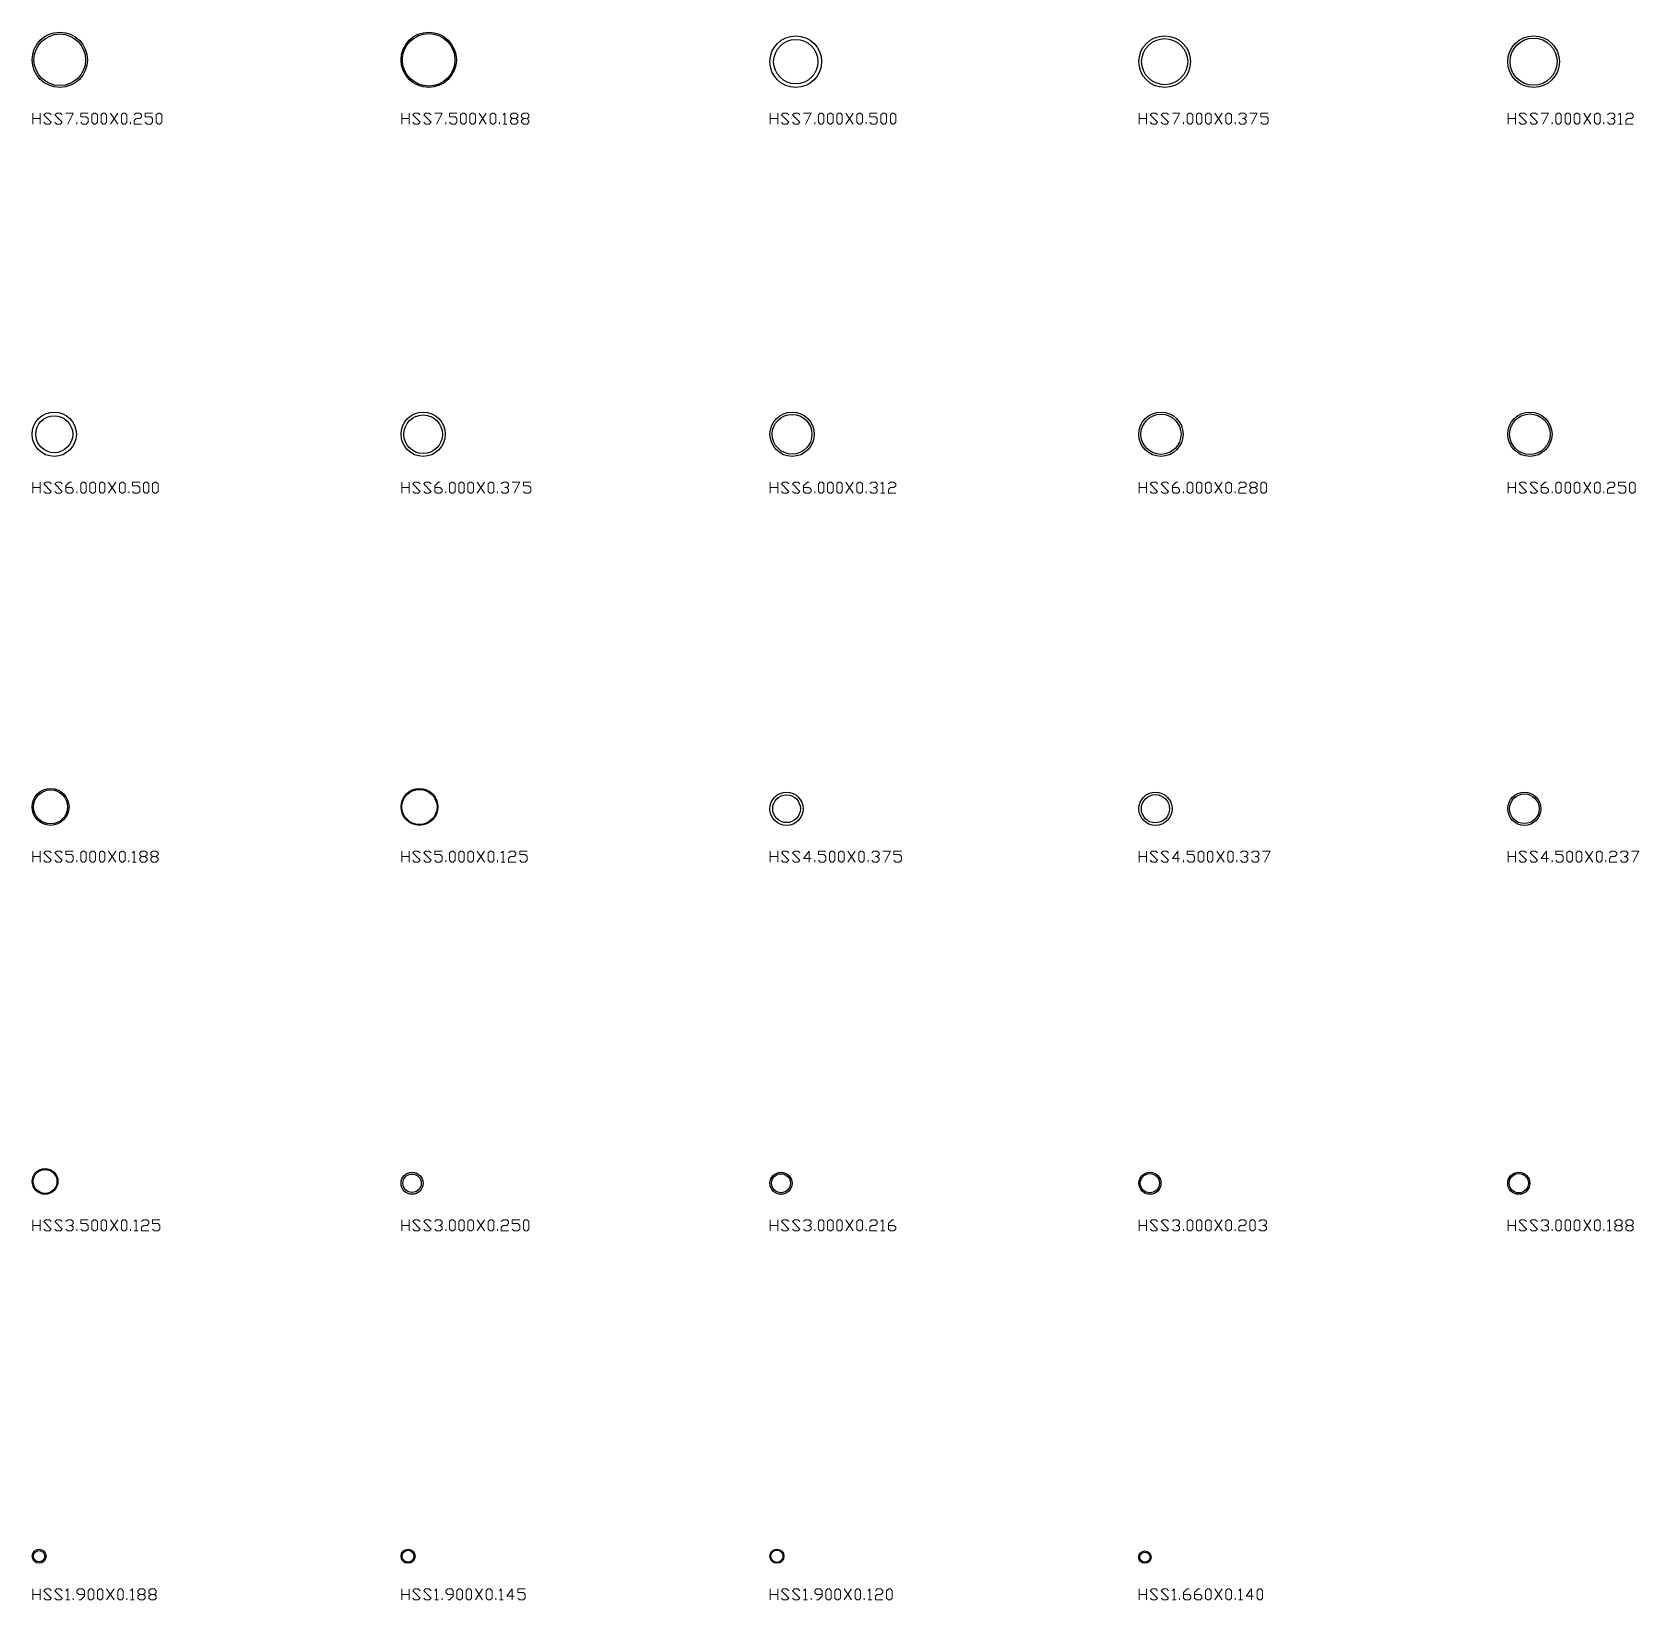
# Model space of a CAD drawing. Header units: inches. Extents: x 0 to 972, y -455 to 28.
# Drawn here: x 250 to 467.8, y -455 to -242.5 of the extents above; entities that cross this region are included whole.
import ezdxf

# ---------------------------------------------------------------- set-up
doc = ezdxf.new("R2010")
doc.units = ezdxf.units.IN
doc.header["$MEASUREMENT"] = 0
doc.layers.add('AISC_STEEL', color=7, linetype='Continuous')

msp = doc.modelspace()

# ---------------------------------------------------------------- linework, layer by layer
at = {"color": 3, "lineweight": 0}
for p, q in [((250.09, -254.98), (250.09, -253.48)), ((250.09, -254.22), (251.09, -254.22)), ((251.09, -253.48), (251.09, -254.98)), ((256.08, -254.98), (256.08, -254.71)), ((260.6, -254.98), (261.6, -253.48)), ((260.6, -253.48), (261.6, -254.98)), ((263.33, -254.98), (263.33, -254.71)), ((300.09, -254.98), (300.09, -253.48)), ((300.09, -254.22), (301.08, -254.22)), ((301.08, -253.48), (301.08, -254.98)), ((306.07, -254.98), (306.07, -254.71)), ((310.57, -254.98), (311.56, -253.48)), ((310.57, -253.48), (311.56, -254.98)), ((313.33, -254.98), (313.33, -254.71)), ((315.06, -254.22), (315.55, -254.22)), ((316.59, -254.22), (317.08, -254.22)), ((350.05, -254.98), (350.05, -253.48)), ((350.05, -254.22), (351.05, -254.22)), ((351.05, -253.48), (351.05, -254.98)), ((356.07, -254.98), (356.07, -254.71)), ((360.29, -254.98), (361.29, -253.48)), ((360.29, -253.48), (361.29, -254.98)), ((363.06, -254.98), (363.06, -254.71)), ((400.05, -254.98), (400.05, -253.48)), ((400.05, -254.22), (401.04, -254.22)), ((401.04, -253.48), (401.04, -254.98)), ((406.03, -254.98), (406.03, -254.71)), ((410.29, -254.98), (411.29, -253.48)), ((410.29, -253.48), (411.29, -254.98)), ((413.05, -254.98), (413.05, -254.71)), ((450.04, -254.98), (450.04, -253.48)), ((450.04, -254.22), (451.04, -254.22)), ((451.04, -253.48), (451.04, -254.98)), ((456.03, -254.98), (456.03, -254.71)), ((460.29, -254.98), (461.28, -253.48)), ((460.29, -253.48), (461.28, -254.98)), ((463.01, -254.98), (463.01, -254.71)), ((313.83, -254.98), (314.32, -254.98)), ((465.01, -254.98), (465.51, -254.98)), ((250.09, -304.98), (250.09, -303.48)), ((250.09, -304.21), (251.09, -304.21)), ((251.09, -303.48), (251.09, -304.98)), ((256.08, -304.98), (256.08, -304.74)), ((260.34, -304.98), (261.33, -303.48)), ((260.34, -303.48), (261.33, -304.98)), ((263.1, -304.98), (263.1, -304.74)), ((300.09, -304.98), (300.09, -303.48)), ((300.09, -304.21), (301.08, -304.21)), ((301.08, -303.48), (301.08, -304.98)), ((306.07, -304.98), (306.07, -304.74)), ((310.33, -304.98), (311.33, -303.48)), ((310.33, -303.48), (311.33, -304.98)), ((313.06, -304.98), (313.06, -304.74)), ((350.05, -304.98), (350.05, -303.48)), ((350.05, -304.21), (351.05, -304.21)), ((351.05, -303.48), (351.05, -304.98)), ((356.07, -304.98), (356.07, -304.74)), ((360.29, -304.98), (361.29, -303.48)), ((360.29, -303.48), (361.29, -304.98)), ((363.06, -304.98), (363.06, -304.74)), ((400.05, -304.98), (400.05, -303.48)), ((400.05, -304.21), (401.04, -304.21)), ((401.04, -303.48), (401.04, -304.98)), ((406.03, -304.98), (406.03, -304.74)), ((410.29, -304.98), (411.29, -303.48)), ((410.29, -303.48), (411.29, -304.98)), ((413.05, -304.98), (413.05, -304.74)), ((415.28, -304.21), (415.78, -304.21)), ((450.04, -304.98), (450.04, -303.48)), ((450.04, -304.21), (451.04, -304.21)), ((451.04, -303.48), (451.04, -304.98)), ((456.03, -304.98), (456.03, -304.74)), ((460.29, -304.98), (461.28, -303.48)), ((460.29, -303.48), (461.28, -304.98)), ((463.01, -304.98), (463.01, -304.74)), ((365.05, -304.98), (365.55, -304.98)), ((250.09, -354.97), (250.09, -353.48)), ((250.09, -354.21), (251.09, -354.21)), ((251.09, -353.48), (251.09, -354.97)), ((256.08, -354.97), (256.08, -354.74)), ((260.34, -354.97), (261.33, -353.48)), ((260.34, -353.48), (261.33, -354.97)), ((263.1, -354.97), (263.1, -354.74)), ((264.83, -354.21), (265.33, -354.21)), ((266.32, -354.21), (266.82, -354.21)), ((300.09, -354.97), (300.09, -353.48)), ((300.09, -354.21), (301.08, -354.21)), ((301.08, -353.48), (301.08, -354.97)), ((306.07, -354.97), (306.07, -354.74)), ((310.33, -354.97), (311.33, -353.48)), ((310.33, -353.48), (311.33, -354.97)), ((313.06, -354.97), (313.06, -354.74)), ((350.05, -354.97), (350.05, -353.48)), ((350.05, -354.21), (351.05, -354.21)), ((351.05, -353.48), (351.05, -354.97)), ((356.07, -354.97), (356.07, -354.74)), ((360.56, -354.97), (361.56, -353.48)), ((360.56, -353.48), (361.56, -354.97)), ((363.32, -354.97), (363.32, -354.74)), ((400.05, -354.97), (400.05, -353.48)), ((400.05, -354.21), (401.04, -354.21)), ((401.04, -353.48), (401.04, -354.97)), ((406.03, -354.97), (406.03, -354.74)), ((410.56, -354.97), (411.55, -353.48)), ((410.56, -353.48), (411.55, -354.97)), ((413.28, -354.97), (413.28, -354.74)), ((450.04, -354.97), (450.04, -353.48)), ((450.04, -354.21), (451.04, -354.21)), ((451.04, -353.48), (451.04, -354.97)), ((456.03, -354.97), (456.03, -354.74)), ((460.52, -354.97), (461.52, -353.48)), ((460.52, -353.48), (461.52, -354.97)), ((463.28, -354.97), (463.28, -354.74)), ((263.6, -354.97), (264.1, -354.97)), ((313.56, -354.97), (314.06, -354.97)), ((250.09, -404.97), (250.09, -403.47)), ((250.09, -404.24), (251.09, -404.24)), ((251.09, -403.47), (251.09, -404.97)), ((256.08, -404.97), (256.08, -404.74)), ((260.6, -404.97), (261.6, -403.47)), ((260.6, -403.47), (261.6, -404.97)), ((263.33, -404.97), (263.33, -404.74)), ((263.83, -404.97), (264.33, -404.97)), ((300.09, -404.97), (300.09, -403.47)), ((300.09, -404.24), (301.08, -404.24)), ((301.08, -403.47), (301.08, -404.97)), ((306.07, -404.97), (306.07, -404.74)), ((310.33, -404.97), (311.33, -403.47)), ((310.33, -403.47), (311.33, -404.97)), ((313.06, -404.97), (313.06, -404.74)), ((350.05, -404.97), (350.05, -403.47)), ((350.05, -404.24), (351.05, -404.24)), ((351.05, -403.47), (351.05, -404.97)), ((356.07, -404.97), (356.07, -404.74)), ((360.29, -404.97), (361.29, -403.47)), ((360.29, -403.47), (361.29, -404.97)), ((363.06, -404.97), (363.06, -404.74)), ((365.05, -404.97), (365.55, -404.97)), ((400.05, -404.97), (400.05, -403.47)), ((400.05, -404.24), (401.04, -404.24)), ((401.04, -403.47), (401.04, -404.97)), ((406.03, -404.97), (406.03, -404.74)), ((410.29, -404.97), (411.29, -403.47)), ((410.29, -403.47), (411.29, -404.97)), ((413.05, -404.97), (413.05, -404.74)), ((450.04, -404.97), (450.04, -403.47)), ((450.04, -404.24), (451.04, -404.24)), ((451.04, -403.47), (451.04, -404.97)), ((456.03, -404.97), (456.03, -404.74)), ((460.29, -404.97), (461.28, -403.47)), ((460.29, -403.47), (461.28, -404.97)), ((463.01, -404.97), (463.01, -404.74)), ((463.51, -404.97), (464.01, -404.97)), ((464.78, -404.24), (465.28, -404.24)), ((466.27, -404.24), (466.77, -404.24)), ((250.09, -454.96), (250.09, -453.47)), ((250.09, -454.23), (251.09, -454.23)), ((251.09, -453.47), (251.09, -454.96)), ((254.58, -454.96), (255.08, -454.96)), ((255.58, -454.96), (255.58, -454.73)), ((260.1, -454.96), (261.1, -453.47)), ((260.1, -453.47), (261.1, -454.96)), ((262.83, -454.96), (262.83, -454.73)), ((263.33, -454.96), (263.83, -454.96)), ((264.59, -454.23), (265.09, -454.23)), ((266.09, -454.23), (266.59, -454.23)), ((300.09, -454.96), (300.09, -453.47)), ((300.09, -454.23), (301.08, -454.23)), ((301.08, -453.47), (301.08, -454.96)), ((304.58, -454.96), (305.08, -454.96)), ((305.58, -454.96), (305.58, -454.73)), ((310.07, -454.96), (311.06, -453.47)), ((310.07, -453.47), (311.06, -454.96)), ((312.83, -454.96), (312.83, -454.73)), ((313.33, -454.96), (313.83, -454.96)), ((350.05, -454.96), (350.05, -453.47)), ((350.05, -454.23), (351.05, -454.23)), ((351.05, -453.47), (351.05, -454.96)), ((354.57, -454.96), (355.07, -454.96)), ((355.57, -454.96), (355.57, -454.73)), ((360.06, -454.96), (361.06, -453.47)), ((360.06, -453.47), (361.06, -454.96)), ((362.79, -454.96), (362.79, -454.73)), ((363.32, -454.96), (363.82, -454.96)), ((400.05, -454.96), (400.05, -453.47)), ((400.05, -454.23), (401.04, -454.23)), ((401.04, -453.47), (401.04, -454.96)), ((404.54, -454.96), (405.04, -454.96)), ((405.53, -454.96), (405.53, -454.73)), ((410.29, -454.96), (411.29, -453.47)), ((410.29, -453.47), (411.29, -454.96)), ((413.05, -454.96), (413.05, -454.73)), ((413.55, -454.96), (414.05, -454.96))]:
    msp.add_line(p, q, dxfattribs=at)
for points in [[(251.59, -254.71), (251.85, -254.98), (252.35, -254.98), (252.59, -254.71), (251.59, -253.72), (251.85, -253.48), (252.35, -253.48), (252.59, -253.72)], [(253.08, -254.71), (253.35, -254.98), (253.85, -254.98), (254.08, -254.71), (253.08, -253.72), (253.35, -253.48), (253.85, -253.48), (254.08, -253.72)], [(254.58, -253.48), (255.58, -253.48), (254.85, -254.98)], [(256.58, -254.71), (256.84, -254.98), (257.34, -254.98), (257.58, -254.71), (257.58, -254.22), (257.34, -253.98), (256.58, -253.98), (256.58, -253.48), (257.58, -253.48)], [(263.83, -253.72), (264.1, -253.48), (264.59, -253.48), (264.83, -253.72), (264.83, -253.98), (264.59, -254.22), (264.1, -254.22), (263.83, -254.48), (263.83, -254.98), (264.83, -254.98)], [(265.33, -254.71), (265.59, -254.98), (266.09, -254.98), (266.32, -254.71), (266.32, -254.22), (266.09, -253.98), (265.33, -253.98), (265.33, -253.48), (266.32, -253.48)], [(301.58, -254.71), (301.82, -254.98), (302.32, -254.98), (302.58, -254.71), (301.58, -253.72), (301.82, -253.48), (302.32, -253.48), (302.58, -253.72)], [(303.08, -254.71), (303.31, -254.98), (303.81, -254.98), (304.08, -254.71), (303.08, -253.72), (303.31, -253.48), (303.81, -253.48), (304.08, -253.72)], [(304.58, -253.48), (305.58, -253.48), (304.81, -254.98)], [(306.57, -254.71), (306.84, -254.98), (307.34, -254.98), (307.57, -254.71), (307.57, -254.22), (307.34, -253.98), (306.57, -253.98), (306.57, -253.48), (307.57, -253.48)], [(313.83, -253.72), (314.06, -253.48), (314.06, -254.98)], [(351.55, -254.71), (351.81, -254.98), (352.31, -254.98), (352.54, -254.71), (351.55, -253.72), (351.81, -253.48), (352.31, -253.48), (352.54, -253.72)], [(353.04, -254.71), (353.31, -254.98), (353.81, -254.98), (354.07, -254.71), (353.04, -253.72), (353.31, -253.48), (353.81, -253.48), (354.07, -253.72)], [(354.57, -253.48), (355.57, -253.48), (354.81, -254.98)], [(363.55, -254.71), (363.82, -254.98), (364.32, -254.98), (364.55, -254.71), (364.55, -254.22), (364.32, -253.98), (363.55, -253.98), (363.55, -253.48), (364.55, -253.48)], [(401.54, -254.71), (401.81, -254.98), (402.31, -254.98), (402.54, -254.71), (401.54, -253.72), (401.81, -253.48), (402.31, -253.48), (402.54, -253.72)], [(403.04, -254.71), (403.31, -254.98), (403.8, -254.98), (404.04, -254.71), (403.04, -253.72), (403.31, -253.48), (403.8, -253.48), (404.04, -253.72)], [(404.54, -253.48), (405.53, -253.48), (404.8, -254.98)], [(413.55, -253.72), (413.78, -253.48), (414.28, -253.48), (414.55, -253.72), (414.55, -253.98), (414.28, -254.22)], [(414.05, -254.22), (414.28, -254.22), (414.55, -254.48), (414.55, -254.71), (414.28, -254.98), (413.78, -254.98), (413.55, -254.71)], [(415.05, -253.48), (416.05, -253.48), (415.28, -254.98)], [(416.54, -254.71), (416.78, -254.98), (417.28, -254.98), (417.54, -254.71), (417.54, -254.22), (417.28, -253.98), (416.54, -253.98), (416.54, -253.48), (417.54, -253.48)], [(451.54, -254.71), (451.77, -254.98), (452.27, -254.98), (452.54, -254.71), (451.54, -253.72), (451.77, -253.48), (452.27, -253.48), (452.54, -253.72)], [(453.04, -254.71), (453.27, -254.98), (453.77, -254.98), (454.03, -254.71), (453.04, -253.72), (453.27, -253.48), (453.77, -253.48), (454.03, -253.72)], [(454.53, -253.48), (455.53, -253.48), (454.77, -254.98)], [(463.51, -253.72), (463.78, -253.48), (464.28, -253.48), (464.51, -253.72), (464.51, -253.98), (464.28, -254.22)], [(464.01, -254.22), (464.28, -254.22), (464.51, -254.48), (464.51, -254.71), (464.28, -254.98), (463.78, -254.98), (463.51, -254.71)], [(465.01, -253.72), (465.28, -253.48), (465.28, -254.98)], [(466.01, -253.72), (466.27, -253.48), (466.77, -253.48), (467.01, -253.72), (467.01, -253.98), (466.77, -254.22), (466.27, -254.22), (466.01, -254.48), (466.01, -254.98), (467.01, -254.98)], [(251.59, -304.74), (251.85, -304.98), (252.35, -304.98), (252.59, -304.74), (251.59, -303.71), (251.85, -303.48), (252.35, -303.48), (252.59, -303.71)], [(253.08, -304.74), (253.35, -304.98), (253.85, -304.98), (254.08, -304.74), (253.08, -303.71), (253.35, -303.48), (253.85, -303.48), (254.08, -303.71)], [(254.58, -304.21), (255.35, -304.21), (255.58, -304.48), (255.58, -304.74), (255.35, -304.98), (254.85, -304.98), (254.58, -304.74), (254.58, -303.98), (255.08, -303.48), (255.35, -303.48)], [(263.6, -304.74), (263.83, -304.98), (264.33, -304.98), (264.59, -304.74), (264.59, -304.21), (264.33, -303.98), (263.6, -303.98), (263.6, -303.48), (264.59, -303.48)], [(301.58, -304.74), (301.82, -304.98), (302.32, -304.98), (302.58, -304.74), (301.58, -303.71), (301.82, -303.48), (302.32, -303.48), (302.58, -303.71)], [(303.08, -304.74), (303.31, -304.98), (303.81, -304.98), (304.08, -304.74), (303.08, -303.71), (303.31, -303.48), (303.81, -303.48), (304.08, -303.71)], [(304.58, -304.21), (305.31, -304.21), (305.58, -304.48), (305.58, -304.74), (305.31, -304.98), (304.81, -304.98), (304.58, -304.74), (304.58, -303.98), (305.08, -303.48), (305.31, -303.48)], [(313.56, -303.71), (313.83, -303.48), (314.32, -303.48), (314.56, -303.71), (314.56, -303.98), (314.32, -304.21)], [(314.06, -304.21), (314.32, -304.21), (314.56, -304.48), (314.56, -304.74), (314.32, -304.98), (313.83, -304.98), (313.56, -304.74)], [(315.06, -303.48), (316.09, -303.48), (315.32, -304.98)], [(316.59, -304.74), (316.82, -304.98), (317.32, -304.98), (317.58, -304.74), (317.58, -304.21), (317.32, -303.98), (316.59, -303.98), (316.59, -303.48), (317.58, -303.48)], [(351.55, -304.74), (351.81, -304.98), (352.31, -304.98), (352.54, -304.74), (351.55, -303.71), (351.81, -303.48), (352.31, -303.48), (352.54, -303.71)], [(353.04, -304.74), (353.31, -304.98), (353.81, -304.98), (354.07, -304.74), (353.04, -303.71), (353.31, -303.48), (353.81, -303.48), (354.07, -303.71)], [(354.57, -304.21), (355.31, -304.21), (355.57, -304.48), (355.57, -304.74), (355.31, -304.98), (354.81, -304.98), (354.57, -304.74), (354.57, -303.98), (355.07, -303.48), (355.31, -303.48)], [(363.55, -303.71), (363.82, -303.48), (364.32, -303.48), (364.55, -303.71), (364.55, -303.98), (364.32, -304.21)], [(364.05, -304.21), (364.32, -304.21), (364.55, -304.48), (364.55, -304.74), (364.32, -304.98), (363.82, -304.98), (363.55, -304.74)], [(365.05, -303.71), (365.32, -303.48), (365.32, -304.98)], [(366.05, -303.71), (366.32, -303.48), (366.81, -303.48), (367.05, -303.71), (367.05, -303.98), (366.81, -304.21), (366.32, -304.21), (366.05, -304.48), (366.05, -304.98), (367.05, -304.98)], [(401.54, -304.74), (401.81, -304.98), (402.31, -304.98), (402.54, -304.74), (401.54, -303.71), (401.81, -303.48), (402.31, -303.48), (402.54, -303.71)], [(403.04, -304.74), (403.31, -304.98), (403.8, -304.98), (404.04, -304.74), (403.04, -303.71), (403.31, -303.48), (403.8, -303.48), (404.04, -303.71)], [(404.54, -304.21), (405.3, -304.21), (405.53, -304.48), (405.53, -304.74), (405.3, -304.98), (404.8, -304.98), (404.54, -304.74), (404.54, -303.98), (405.04, -303.48), (405.3, -303.48)], [(413.55, -303.71), (413.78, -303.48), (414.28, -303.48), (414.55, -303.71), (414.55, -303.98), (414.28, -304.21), (413.78, -304.21), (413.55, -304.48), (413.55, -304.98), (414.55, -304.98)], [(451.54, -304.74), (451.77, -304.98), (452.27, -304.98), (452.54, -304.74), (451.54, -303.71), (451.77, -303.48), (452.27, -303.48), (452.54, -303.71)], [(453.04, -304.74), (453.27, -304.98), (453.77, -304.98), (454.03, -304.74), (453.04, -303.71), (453.27, -303.48), (453.77, -303.48), (454.03, -303.71)], [(454.53, -304.21), (455.26, -304.21), (455.53, -304.48), (455.53, -304.74), (455.26, -304.98), (454.77, -304.98), (454.53, -304.74), (454.53, -303.98), (455.03, -303.48), (455.26, -303.48)], [(463.51, -303.71), (463.78, -303.48), (464.28, -303.48), (464.51, -303.71), (464.51, -303.98), (464.28, -304.21), (463.78, -304.21), (463.51, -304.48), (463.51, -304.98), (464.51, -304.98)], [(465.01, -304.74), (465.28, -304.98), (465.78, -304.98), (466.01, -304.74), (466.01, -304.21), (465.78, -303.98), (465.01, -303.98), (465.01, -303.48), (466.01, -303.48)], [(251.59, -354.74), (251.85, -354.97), (252.35, -354.97), (252.59, -354.74), (251.59, -353.71), (251.85, -353.48), (252.35, -353.48), (252.59, -353.71)], [(253.08, -354.74), (253.35, -354.97), (253.85, -354.97), (254.08, -354.74), (253.08, -353.71), (253.35, -353.48), (253.85, -353.48), (254.08, -353.71)], [(254.58, -354.74), (254.85, -354.97), (255.35, -354.97), (255.58, -354.74), (255.58, -354.21), (255.35, -353.97), (254.58, -353.97), (254.58, -353.48), (255.58, -353.48)], [(263.6, -353.71), (263.83, -353.48), (263.83, -354.97)], [(301.58, -354.74), (301.82, -354.97), (302.32, -354.97), (302.58, -354.74), (301.58, -353.71), (301.82, -353.48), (302.32, -353.48), (302.58, -353.71)], [(303.08, -354.74), (303.31, -354.97), (303.81, -354.97), (304.08, -354.74), (303.08, -353.71), (303.31, -353.48), (303.81, -353.48), (304.08, -353.71)], [(304.58, -354.74), (304.81, -354.97), (305.31, -354.97), (305.58, -354.74), (305.58, -354.21), (305.31, -353.97), (304.58, -353.97), (304.58, -353.48), (305.58, -353.48)], [(313.56, -353.71), (313.83, -353.48), (313.83, -354.97)], [(314.56, -353.71), (314.82, -353.48), (315.32, -353.48), (315.55, -353.71), (315.55, -353.97), (315.32, -354.21), (314.82, -354.21), (314.56, -354.47), (314.56, -354.97), (315.55, -354.97)], [(316.09, -354.74), (316.32, -354.97), (316.82, -354.97), (317.08, -354.74), (317.08, -354.21), (316.82, -353.97), (316.09, -353.97), (316.09, -353.48), (317.08, -353.48)], [(351.55, -354.74), (351.81, -354.97), (352.31, -354.97), (352.54, -354.74), (351.55, -353.71), (351.81, -353.48), (352.31, -353.48), (352.54, -353.71)], [(353.04, -354.74), (353.31, -354.97), (353.81, -354.97), (354.07, -354.74), (353.04, -353.71), (353.31, -353.48), (353.81, -353.48), (354.07, -353.71)], [(355.57, -354.47), (354.57, -354.47), (355.31, -353.48), (355.31, -354.97)], [(356.57, -354.74), (356.8, -354.97), (357.3, -354.97), (357.57, -354.74), (357.57, -354.21), (357.3, -353.97), (356.57, -353.97), (356.57, -353.48), (357.57, -353.48)], [(363.82, -353.71), (364.05, -353.48), (364.55, -353.48), (364.82, -353.71), (364.82, -353.97), (364.55, -354.21)], [(364.32, -354.21), (364.55, -354.21), (364.82, -354.47), (364.82, -354.74), (364.55, -354.97), (364.05, -354.97), (363.82, -354.74)], [(365.32, -353.48), (366.32, -353.48), (365.55, -354.97)], [(366.81, -354.74), (367.05, -354.97), (367.55, -354.97), (367.81, -354.74), (367.81, -354.21), (367.55, -353.97), (366.81, -353.97), (366.81, -353.48), (367.81, -353.48)], [(401.54, -354.74), (401.81, -354.97), (402.31, -354.97), (402.54, -354.74), (401.54, -353.71), (401.81, -353.48), (402.31, -353.48), (402.54, -353.71)], [(403.04, -354.74), (403.31, -354.97), (403.8, -354.97), (404.04, -354.74), (403.04, -353.71), (403.31, -353.48), (403.8, -353.48), (404.04, -353.71)], [(405.53, -354.47), (404.54, -354.47), (405.3, -353.48), (405.3, -354.97)], [(406.53, -354.74), (406.8, -354.97), (407.3, -354.97), (407.53, -354.74), (407.53, -354.21), (407.3, -353.97), (406.53, -353.97), (406.53, -353.48), (407.53, -353.48)], [(413.78, -353.71), (414.05, -353.48), (414.55, -353.48), (414.78, -353.71), (414.78, -353.97), (414.55, -354.21)], [(414.28, -354.21), (414.55, -354.21), (414.78, -354.47), (414.78, -354.74), (414.55, -354.97), (414.05, -354.97), (413.78, -354.74)], [(415.28, -353.71), (415.55, -353.48), (416.05, -353.48), (416.28, -353.71), (416.28, -353.97), (416.05, -354.21)], [(415.78, -354.21), (416.05, -354.21), (416.28, -354.47), (416.28, -354.74), (416.05, -354.97), (415.55, -354.97), (415.28, -354.74)], [(416.78, -353.48), (417.78, -353.48), (417.04, -354.97)], [(451.54, -354.74), (451.77, -354.97), (452.27, -354.97), (452.54, -354.74), (451.54, -353.71), (451.77, -353.48), (452.27, -353.48), (452.54, -353.71)], [(453.04, -354.74), (453.27, -354.97), (453.77, -354.97), (454.03, -354.74), (453.04, -353.71), (453.27, -353.48), (453.77, -353.48), (454.03, -353.71)], [(455.53, -354.47), (454.53, -354.47), (455.26, -353.48), (455.26, -354.97)], [(456.53, -354.74), (456.76, -354.97), (457.26, -354.97), (457.53, -354.74), (457.53, -354.21), (457.26, -353.97), (456.53, -353.97), (456.53, -353.48), (457.53, -353.48)], [(463.78, -353.71), (464.01, -353.48), (464.51, -353.48), (464.78, -353.71), (464.78, -353.97), (464.51, -354.21), (464.01, -354.21), (463.78, -354.47), (463.78, -354.97), (464.78, -354.97)], [(465.28, -353.71), (465.51, -353.48), (466.01, -353.48), (466.27, -353.71), (466.27, -353.97), (466.01, -354.21)], [(465.78, -354.21), (466.01, -354.21), (466.27, -354.47), (466.27, -354.74), (466.01, -354.97), (465.51, -354.97), (465.28, -354.74)], [(466.77, -353.48), (467.77, -353.48), (467.01, -354.97)], [(251.59, -404.74), (251.85, -404.97), (252.35, -404.97), (252.59, -404.74), (251.59, -403.7), (251.85, -403.47), (252.35, -403.47), (252.59, -403.7)], [(253.08, -404.74), (253.35, -404.97), (253.85, -404.97), (254.08, -404.74), (253.08, -403.7), (253.35, -403.47), (253.85, -403.47), (254.08, -403.7)], [(254.58, -403.7), (254.85, -403.47), (255.35, -403.47), (255.58, -403.7), (255.58, -403.97), (255.35, -404.24)], [(255.08, -404.24), (255.35, -404.24), (255.58, -404.47), (255.58, -404.74), (255.35, -404.97), (254.85, -404.97), (254.58, -404.74)], [(256.58, -404.74), (256.84, -404.97), (257.34, -404.97), (257.58, -404.74), (257.58, -404.24), (257.34, -403.97), (256.58, -403.97), (256.58, -403.47), (257.58, -403.47)], [(263.83, -403.7), (264.1, -403.47), (264.1, -404.97)], [(264.83, -403.7), (265.09, -403.47), (265.59, -403.47), (265.82, -403.7), (265.82, -403.97), (265.59, -404.24), (265.09, -404.24), (264.83, -404.47), (264.83, -404.97), (265.82, -404.97)], [(266.32, -404.74), (266.59, -404.97), (267.09, -404.97), (267.32, -404.74), (267.32, -404.24), (267.09, -403.97), (266.32, -403.97), (266.32, -403.47), (267.32, -403.47)], [(301.58, -404.74), (301.82, -404.97), (302.32, -404.97), (302.58, -404.74), (301.58, -403.7), (301.82, -403.47), (302.32, -403.47), (302.58, -403.7)], [(303.08, -404.74), (303.31, -404.97), (303.81, -404.97), (304.08, -404.74), (303.08, -403.7), (303.31, -403.47), (303.81, -403.47), (304.08, -403.7)], [(304.58, -403.7), (304.81, -403.47), (305.31, -403.47), (305.58, -403.7), (305.58, -403.97), (305.31, -404.24)], [(305.08, -404.24), (305.31, -404.24), (305.58, -404.47), (305.58, -404.74), (305.31, -404.97), (304.81, -404.97), (304.58, -404.74)], [(313.56, -403.7), (313.83, -403.47), (314.32, -403.47), (314.56, -403.7), (314.56, -403.97), (314.32, -404.24), (313.83, -404.24), (313.56, -404.47), (313.56, -404.97), (314.56, -404.97)], [(315.06, -404.74), (315.32, -404.97), (315.82, -404.97), (316.09, -404.74), (316.09, -404.24), (315.82, -403.97), (315.06, -403.97), (315.06, -403.47), (316.09, -403.47)], [(351.55, -404.74), (351.81, -404.97), (352.31, -404.97), (352.54, -404.74), (351.55, -403.7), (351.81, -403.47), (352.31, -403.47), (352.54, -403.7)], [(353.04, -404.74), (353.31, -404.97), (353.81, -404.97), (354.07, -404.74), (353.04, -403.7), (353.31, -403.47), (353.81, -403.47), (354.07, -403.7)], [(354.57, -403.7), (354.81, -403.47), (355.31, -403.47), (355.57, -403.7), (355.57, -403.97), (355.31, -404.24)], [(355.07, -404.24), (355.31, -404.24), (355.57, -404.47), (355.57, -404.74), (355.31, -404.97), (354.81, -404.97), (354.57, -404.74)], [(363.55, -403.7), (363.82, -403.47), (364.32, -403.47), (364.55, -403.7), (364.55, -403.97), (364.32, -404.24), (363.82, -404.24), (363.55, -404.47), (363.55, -404.97), (364.55, -404.97)], [(365.05, -403.7), (365.32, -403.47), (365.32, -404.97)], [(366.05, -404.24), (366.81, -404.24), (367.05, -404.47), (367.05, -404.74), (366.81, -404.97), (366.32, -404.97), (366.05, -404.74), (366.05, -403.97), (366.55, -403.47), (366.81, -403.47)], [(401.54, -404.74), (401.81, -404.97), (402.31, -404.97), (402.54, -404.74), (401.54, -403.7), (401.81, -403.47), (402.31, -403.47), (402.54, -403.7)], [(403.04, -404.74), (403.31, -404.97), (403.8, -404.97), (404.04, -404.74), (403.04, -403.7), (403.31, -403.47), (403.8, -403.47), (404.04, -403.7)], [(404.54, -403.7), (404.8, -403.47), (405.3, -403.47), (405.53, -403.7), (405.53, -403.97), (405.3, -404.24)], [(405.04, -404.24), (405.3, -404.24), (405.53, -404.47), (405.53, -404.74), (405.3, -404.97), (404.8, -404.97), (404.54, -404.74)], [(413.55, -403.7), (413.78, -403.47), (414.28, -403.47), (414.55, -403.7), (414.55, -403.97), (414.28, -404.24), (413.78, -404.24), (413.55, -404.47), (413.55, -404.97), (414.55, -404.97)], [(416.28, -403.7), (416.54, -403.47), (417.04, -403.47), (417.28, -403.7), (417.28, -403.97), (417.04, -404.24)], [(416.78, -404.24), (417.04, -404.24), (417.28, -404.47), (417.28, -404.74), (417.04, -404.97), (416.54, -404.97), (416.28, -404.74)], [(451.54, -404.74), (451.77, -404.97), (452.27, -404.97), (452.54, -404.74), (451.54, -403.7), (451.77, -403.47), (452.27, -403.47), (452.54, -403.7)], [(453.04, -404.74), (453.27, -404.97), (453.77, -404.97), (454.03, -404.74), (453.04, -403.7), (453.27, -403.47), (453.77, -403.47), (454.03, -403.7)], [(454.53, -403.7), (454.77, -403.47), (455.26, -403.47), (455.53, -403.7), (455.53, -403.97), (455.26, -404.24)], [(455.03, -404.24), (455.26, -404.24), (455.53, -404.47), (455.53, -404.74), (455.26, -404.97), (454.77, -404.97), (454.53, -404.74)], [(463.51, -403.7), (463.78, -403.47), (463.78, -404.97)], [(251.59, -454.73), (251.85, -454.96), (252.35, -454.96), (252.59, -454.73), (251.59, -453.73), (251.85, -453.47), (252.35, -453.47), (252.59, -453.73)], [(253.08, -454.73), (253.35, -454.96), (253.85, -454.96), (254.08, -454.73), (253.08, -453.73), (253.35, -453.47), (253.85, -453.47), (254.08, -453.73)], [(254.58, -453.73), (254.85, -453.47), (254.85, -454.96)], [(256.34, -454.96), (256.58, -454.96), (257.08, -454.47), (257.08, -453.73), (256.84, -453.47), (256.34, -453.47), (256.08, -453.73), (256.08, -453.97), (256.34, -454.23), (257.08, -454.23)], [(263.33, -453.73), (263.6, -453.47), (263.6, -454.96)], [(301.58, -454.73), (301.82, -454.96), (302.32, -454.96), (302.58, -454.73), (301.58, -453.73), (301.82, -453.47), (302.32, -453.47), (302.58, -453.73)], [(303.08, -454.73), (303.31, -454.96), (303.81, -454.96), (304.08, -454.73), (303.08, -453.73), (303.31, -453.47), (303.81, -453.47), (304.08, -453.73)], [(304.58, -453.73), (304.81, -453.47), (304.81, -454.96)], [(306.34, -454.96), (306.57, -454.96), (307.07, -454.47), (307.07, -453.73), (306.84, -453.47), (306.34, -453.47), (306.07, -453.73), (306.07, -453.97), (306.34, -454.23), (307.07, -454.23)], [(313.33, -453.73), (313.56, -453.47), (313.56, -454.96)], [(315.32, -454.47), (314.32, -454.47), (315.06, -453.47), (315.06, -454.96)], [(315.82, -454.73), (316.09, -454.96), (316.59, -454.96), (316.82, -454.73), (316.82, -454.23), (316.59, -453.97), (315.82, -453.97), (315.82, -453.47), (316.82, -453.47)], [(351.55, -454.73), (351.81, -454.96), (352.31, -454.96), (352.54, -454.73), (351.55, -453.73), (351.81, -453.47), (352.31, -453.47), (352.54, -453.73)], [(353.04, -454.73), (353.31, -454.96), (353.81, -454.96), (354.07, -454.73), (353.04, -453.73), (353.31, -453.47), (353.81, -453.47), (354.07, -453.73)], [(354.57, -453.73), (354.81, -453.47), (354.81, -454.96)], [(356.3, -454.96), (356.57, -454.96), (357.07, -454.47), (357.07, -453.73), (356.8, -453.47), (356.3, -453.47), (356.07, -453.73), (356.07, -453.97), (356.3, -454.23), (357.07, -454.23)], [(363.32, -453.73), (363.55, -453.47), (363.55, -454.96)], [(364.32, -453.73), (364.55, -453.47), (365.05, -453.47), (365.32, -453.73), (365.32, -453.97), (365.05, -454.23), (364.55, -454.23), (364.32, -454.47), (364.32, -454.96), (365.32, -454.96)], [(401.54, -454.73), (401.81, -454.96), (402.31, -454.96), (402.54, -454.73), (401.54, -453.73), (401.81, -453.47), (402.31, -453.47), (402.54, -453.73)], [(403.04, -454.73), (403.31, -454.96), (403.8, -454.96), (404.04, -454.73), (403.04, -453.73), (403.31, -453.47), (403.8, -453.47), (404.04, -453.73)], [(404.54, -453.73), (404.8, -453.47), (404.8, -454.96)], [(406.03, -454.23), (406.8, -454.23), (407.03, -454.47), (407.03, -454.73), (406.8, -454.96), (406.3, -454.96), (406.03, -454.73), (406.03, -453.97), (406.53, -453.47), (406.8, -453.47)], [(407.53, -454.23), (408.3, -454.23), (408.53, -454.47), (408.53, -454.73), (408.3, -454.96), (407.8, -454.96), (407.53, -454.73), (407.53, -453.97), (408.03, -453.47), (408.3, -453.47)], [(413.55, -453.73), (413.78, -453.47), (413.78, -454.96)], [(415.55, -454.47), (414.55, -454.47), (415.28, -453.47), (415.28, -454.96)]]:
    msp.add_lwpolyline(points, dxfattribs=at)
for points in [[(258.34, -254.98), (258.34, -254.98), (258.57, -254.98), (258.84, -254.71), (258.84, -253.72), (258.57, -253.48), (258.34, -253.48), (258.07, -253.72), (258.07, -254.71)], [(259.6, -254.98), (259.6, -254.98), (259.84, -254.98), (260.1, -254.71), (260.1, -253.72), (259.84, -253.48), (259.6, -253.48), (259.34, -253.72), (259.34, -254.71)], [(262.33, -254.98), (262.33, -254.98), (262.6, -254.98), (262.83, -254.71), (262.83, -253.72), (262.6, -253.48), (262.33, -253.48), (262.1, -253.72), (262.1, -254.71)], [(267.09, -254.98), (267.09, -254.98), (267.32, -254.98), (267.59, -254.71), (267.59, -253.72), (267.32, -253.48), (267.09, -253.48), (266.82, -253.72), (266.82, -254.71)], [(308.34, -254.98), (308.34, -254.98), (308.57, -254.98), (308.84, -254.71), (308.84, -253.72), (308.57, -253.48), (308.34, -253.48), (308.07, -253.72), (308.07, -254.71)], [(309.57, -254.98), (309.57, -254.98), (309.83, -254.98), (310.07, -254.71), (310.07, -253.72), (309.83, -253.48), (309.57, -253.48), (309.33, -253.72), (309.33, -254.71)], [(312.33, -254.98), (312.33, -254.98), (312.56, -254.98), (312.83, -254.71), (312.83, -253.72), (312.56, -253.48), (312.33, -253.48), (312.06, -253.72), (312.06, -254.71)], [(315.55, -254.22), (315.82, -254.48), (315.82, -254.71), (315.55, -254.98), (315.06, -254.98), (314.82, -254.71), (314.82, -254.48), (315.06, -254.22), (314.82, -253.98), (314.82, -253.72), (315.06, -253.48), (315.55, -253.48), (315.82, -253.72), (315.82, -253.98)], [(317.08, -254.22), (317.32, -254.48), (317.32, -254.71), (317.08, -254.98), (316.59, -254.98), (316.32, -254.71), (316.32, -254.48), (316.59, -254.22), (316.32, -253.98), (316.32, -253.72), (316.59, -253.48), (317.08, -253.48), (317.32, -253.72), (317.32, -253.98)], [(356.8, -254.98), (356.8, -254.98), (357.07, -254.98), (357.3, -254.71), (357.3, -253.72), (357.07, -253.48), (356.8, -253.48), (356.57, -253.72), (356.57, -254.71)], [(358.07, -254.98), (358.07, -254.98), (358.3, -254.98), (358.57, -254.71), (358.57, -253.72), (358.3, -253.48), (358.07, -253.48), (357.8, -253.72), (357.8, -254.71)], [(359.3, -254.98), (359.3, -254.98), (359.56, -254.98), (359.8, -254.71), (359.8, -253.72), (359.56, -253.48), (359.3, -253.48), (359.06, -253.72), (359.06, -254.71)], [(362.06, -254.98), (362.06, -254.98), (362.29, -254.98), (362.56, -254.71), (362.56, -253.72), (362.29, -253.48), (362.06, -253.48), (361.79, -253.72), (361.79, -254.71)], [(365.32, -254.98), (365.32, -254.98), (365.55, -254.98), (365.82, -254.71), (365.82, -253.72), (365.55, -253.48), (365.32, -253.48), (365.05, -253.72), (365.05, -254.71)], [(366.55, -254.98), (366.55, -254.98), (366.81, -254.98), (367.05, -254.71), (367.05, -253.72), (366.81, -253.48), (366.55, -253.48), (366.32, -253.72), (366.32, -254.71)], [(406.8, -254.98), (406.8, -254.98), (407.03, -254.98), (407.3, -254.71), (407.3, -253.72), (407.03, -253.48), (406.8, -253.48), (406.53, -253.72), (406.53, -254.71)], [(408.03, -254.98), (408.03, -254.98), (408.3, -254.98), (408.53, -254.71), (408.53, -253.72), (408.3, -253.48), (408.03, -253.48), (407.8, -253.72), (407.8, -254.71)], [(409.29, -254.98), (409.29, -254.98), (409.53, -254.98), (409.79, -254.71), (409.79, -253.72), (409.53, -253.48), (409.29, -253.48), (409.03, -253.72), (409.03, -254.71)], [(412.05, -254.98), (412.05, -254.98), (412.29, -254.98), (412.55, -254.71), (412.55, -253.72), (412.29, -253.48), (412.05, -253.48), (411.79, -253.72), (411.79, -254.71)], [(456.76, -254.98), (456.76, -254.98), (457.03, -254.98), (457.26, -254.71), (457.26, -253.72), (457.03, -253.48), (456.76, -253.48), (456.53, -253.72), (456.53, -254.71)], [(458.02, -254.98), (458.02, -254.98), (458.29, -254.98), (458.52, -254.71), (458.52, -253.72), (458.29, -253.48), (458.02, -253.48), (457.79, -253.72), (457.79, -254.71)], [(459.29, -254.98), (459.29, -254.98), (459.52, -254.98), (459.79, -254.71), (459.79, -253.72), (459.52, -253.48), (459.29, -253.48), (459.02, -253.72), (459.02, -254.71)], [(462.02, -254.98), (462.02, -254.98), (462.28, -254.98), (462.52, -254.71), (462.52, -253.72), (462.28, -253.48), (462.02, -253.48), (461.78, -253.72), (461.78, -254.71)], [(256.84, -304.98), (256.84, -304.98), (257.08, -304.98), (257.34, -304.74), (257.34, -303.71), (257.08, -303.48), (256.84, -303.48), (256.58, -303.71), (256.58, -304.74)], [(258.07, -304.98), (258.07, -304.98), (258.34, -304.98), (258.57, -304.74), (258.57, -303.71), (258.34, -303.48), (258.07, -303.48), (257.84, -303.71), (257.84, -304.74)], [(259.34, -304.98), (259.34, -304.98), (259.6, -304.98), (259.84, -304.74), (259.84, -303.71), (259.6, -303.48), (259.34, -303.48), (259.11, -303.71), (259.11, -304.74)], [(262.1, -304.98), (262.1, -304.98), (262.33, -304.98), (262.6, -304.74), (262.6, -303.71), (262.33, -303.48), (262.1, -303.48), (261.83, -303.71), (261.83, -304.74)], [(265.33, -304.98), (265.33, -304.98), (265.59, -304.98), (265.82, -304.74), (265.82, -303.71), (265.59, -303.48), (265.33, -303.48), (265.09, -303.71), (265.09, -304.74)], [(266.59, -304.98), (266.59, -304.98), (266.82, -304.98), (267.09, -304.74), (267.09, -303.71), (266.82, -303.48), (266.59, -303.48), (266.32, -303.71), (266.32, -304.74)], [(306.84, -304.98), (306.84, -304.98), (307.07, -304.98), (307.34, -304.74), (307.34, -303.71), (307.07, -303.48), (306.84, -303.48), (306.57, -303.71), (306.57, -304.74)], [(308.07, -304.98), (308.07, -304.98), (308.34, -304.98), (308.57, -304.74), (308.57, -303.71), (308.34, -303.48), (308.07, -303.48), (307.84, -303.71), (307.84, -304.74)], [(309.33, -304.98), (309.33, -304.98), (309.57, -304.98), (309.83, -304.74), (309.83, -303.71), (309.57, -303.48), (309.33, -303.48), (309.07, -303.71), (309.07, -304.74)], [(312.06, -304.98), (312.06, -304.98), (312.33, -304.98), (312.56, -304.74), (312.56, -303.71), (312.33, -303.48), (312.06, -303.48), (311.83, -303.71), (311.83, -304.74)], [(356.8, -304.98), (356.8, -304.98), (357.07, -304.98), (357.3, -304.74), (357.3, -303.71), (357.07, -303.48), (356.8, -303.48), (356.57, -303.71), (356.57, -304.74)], [(358.07, -304.98), (358.07, -304.98), (358.3, -304.98), (358.57, -304.74), (358.57, -303.71), (358.3, -303.48), (358.07, -303.48), (357.8, -303.71), (357.8, -304.74)], [(359.3, -304.98), (359.3, -304.98), (359.56, -304.98), (359.8, -304.74), (359.8, -303.71), (359.56, -303.48), (359.3, -303.48), (359.06, -303.71), (359.06, -304.74)], [(362.06, -304.98), (362.06, -304.98), (362.29, -304.98), (362.56, -304.74), (362.56, -303.71), (362.29, -303.48), (362.06, -303.48), (361.79, -303.71), (361.79, -304.74)], [(406.8, -304.98), (406.8, -304.98), (407.03, -304.98), (407.3, -304.74), (407.3, -303.71), (407.03, -303.48), (406.8, -303.48), (406.53, -303.71), (406.53, -304.74)], [(408.03, -304.98), (408.03, -304.98), (408.3, -304.98), (408.53, -304.74), (408.53, -303.71), (408.3, -303.48), (408.03, -303.48), (407.8, -303.71), (407.8, -304.74)], [(409.29, -304.98), (409.29, -304.98), (409.53, -304.98), (409.79, -304.74), (409.79, -303.71), (409.53, -303.48), (409.29, -303.48), (409.03, -303.71), (409.03, -304.74)], [(412.05, -304.98), (412.05, -304.98), (412.29, -304.98), (412.55, -304.74), (412.55, -303.71), (412.29, -303.48), (412.05, -303.48), (411.79, -303.71), (411.79, -304.74)], [(415.78, -304.21), (416.05, -304.48), (416.05, -304.74), (415.78, -304.98), (415.28, -304.98), (415.05, -304.74), (415.05, -304.48), (415.28, -304.21), (415.05, -303.98), (415.05, -303.71), (415.28, -303.48), (415.78, -303.48), (416.05, -303.71), (416.05, -303.98)], [(416.78, -304.98), (416.78, -304.98), (417.04, -304.98), (417.28, -304.74), (417.28, -303.71), (417.04, -303.48), (416.78, -303.48), (416.54, -303.71), (416.54, -304.74)], [(456.76, -304.98), (456.76, -304.98), (457.03, -304.98), (457.26, -304.74), (457.26, -303.71), (457.03, -303.48), (456.76, -303.48), (456.53, -303.71), (456.53, -304.74)], [(458.02, -304.98), (458.02, -304.98), (458.29, -304.98), (458.52, -304.74), (458.52, -303.71), (458.29, -303.48), (458.02, -303.48), (457.79, -303.71), (457.79, -304.74)], [(459.29, -304.98), (459.29, -304.98), (459.52, -304.98), (459.79, -304.74), (459.79, -303.71), (459.52, -303.48), (459.29, -303.48), (459.02, -303.71), (459.02, -304.74)], [(462.02, -304.98), (462.02, -304.98), (462.28, -304.98), (462.52, -304.74), (462.52, -303.71), (462.28, -303.48), (462.02, -303.48), (461.78, -303.71), (461.78, -304.74)], [(466.77, -304.98), (466.77, -304.98), (467.01, -304.98), (467.27, -304.74), (467.27, -303.71), (467.01, -303.48), (466.77, -303.48), (466.51, -303.71), (466.51, -304.74)], [(256.84, -354.97), (256.84, -354.97), (257.08, -354.97), (257.34, -354.74), (257.34, -353.71), (257.08, -353.48), (256.84, -353.48), (256.58, -353.71), (256.58, -354.74)], [(258.07, -354.97), (258.07, -354.97), (258.34, -354.97), (258.57, -354.74), (258.57, -353.71), (258.34, -353.48), (258.07, -353.48), (257.84, -353.71), (257.84, -354.74)], [(259.34, -354.97), (259.34, -354.97), (259.6, -354.97), (259.84, -354.74), (259.84, -353.71), (259.6, -353.48), (259.34, -353.48), (259.11, -353.71), (259.11, -354.74)], [(262.1, -354.97), (262.1, -354.97), (262.33, -354.97), (262.6, -354.74), (262.6, -353.71), (262.33, -353.48), (262.1, -353.48), (261.83, -353.71), (261.83, -354.74)], [(265.33, -354.21), (265.59, -354.47), (265.59, -354.74), (265.33, -354.97), (264.83, -354.97), (264.59, -354.74), (264.59, -354.47), (264.83, -354.21), (264.59, -353.97), (264.59, -353.71), (264.83, -353.48), (265.33, -353.48), (265.59, -353.71), (265.59, -353.97)], [(266.82, -354.21), (267.09, -354.47), (267.09, -354.74), (266.82, -354.97), (266.32, -354.97), (266.09, -354.74), (266.09, -354.47), (266.32, -354.21), (266.09, -353.97), (266.09, -353.71), (266.32, -353.48), (266.82, -353.48), (267.09, -353.71), (267.09, -353.97)], [(306.84, -354.97), (306.84, -354.97), (307.07, -354.97), (307.34, -354.74), (307.34, -353.71), (307.07, -353.48), (306.84, -353.48), (306.57, -353.71), (306.57, -354.74)], [(308.07, -354.97), (308.07, -354.97), (308.34, -354.97), (308.57, -354.74), (308.57, -353.71), (308.34, -353.48), (308.07, -353.48), (307.84, -353.71), (307.84, -354.74)], [(309.33, -354.97), (309.33, -354.97), (309.57, -354.97), (309.83, -354.74), (309.83, -353.71), (309.57, -353.48), (309.33, -353.48), (309.07, -353.71), (309.07, -354.74)], [(312.06, -354.97), (312.06, -354.97), (312.33, -354.97), (312.56, -354.74), (312.56, -353.71), (312.33, -353.48), (312.06, -353.48), (311.83, -353.71), (311.83, -354.74)], [(358.3, -354.97), (358.3, -354.97), (358.57, -354.97), (358.8, -354.74), (358.8, -353.71), (358.57, -353.48), (358.3, -353.48), (358.07, -353.71), (358.07, -354.74)], [(359.56, -354.97), (359.56, -354.97), (359.8, -354.97), (360.06, -354.74), (360.06, -353.71), (359.8, -353.48), (359.56, -353.48), (359.3, -353.71), (359.3, -354.74)], [(362.29, -354.97), (362.29, -354.97), (362.56, -354.97), (362.79, -354.74), (362.79, -353.71), (362.56, -353.48), (362.29, -353.48), (362.06, -353.71), (362.06, -354.74)], [(408.3, -354.97), (408.3, -354.97), (408.53, -354.97), (408.79, -354.74), (408.79, -353.71), (408.53, -353.48), (408.3, -353.48), (408.03, -353.71), (408.03, -354.74)], [(409.53, -354.97), (409.53, -354.97), (409.79, -354.97), (410.02, -354.74), (410.02, -353.71), (409.79, -353.48), (409.53, -353.48), (409.29, -353.71), (409.29, -354.74)], [(412.29, -354.97), (412.29, -354.97), (412.55, -354.97), (412.79, -354.74), (412.79, -353.71), (412.55, -353.48), (412.29, -353.48), (412.05, -353.71), (412.05, -354.74)], [(458.29, -354.97), (458.29, -354.97), (458.52, -354.97), (458.79, -354.74), (458.79, -353.71), (458.52, -353.48), (458.29, -353.48), (458.02, -353.71), (458.02, -354.74)], [(459.52, -354.97), (459.52, -354.97), (459.79, -354.97), (460.02, -354.74), (460.02, -353.71), (459.79, -353.48), (459.52, -353.48), (459.29, -353.71), (459.29, -354.74)], [(462.28, -354.97), (462.28, -354.97), (462.52, -354.97), (462.78, -354.74), (462.78, -353.71), (462.52, -353.48), (462.28, -353.48), (462.02, -353.71), (462.02, -354.74)], [(258.34, -404.97), (258.34, -404.97), (258.57, -404.97), (258.84, -404.74), (258.84, -403.7), (258.57, -403.47), (258.34, -403.47), (258.07, -403.7), (258.07, -404.74)], [(259.6, -404.97), (259.6, -404.97), (259.84, -404.97), (260.1, -404.74), (260.1, -403.7), (259.84, -403.47), (259.6, -403.47), (259.34, -403.7), (259.34, -404.74)], [(262.33, -404.97), (262.33, -404.97), (262.6, -404.97), (262.83, -404.74), (262.83, -403.7), (262.6, -403.47), (262.33, -403.47), (262.1, -403.7), (262.1, -404.74)], [(306.84, -404.97), (306.84, -404.97), (307.07, -404.97), (307.34, -404.74), (307.34, -403.7), (307.07, -403.47), (306.84, -403.47), (306.57, -403.7), (306.57, -404.74)], [(308.07, -404.97), (308.07, -404.97), (308.34, -404.97), (308.57, -404.74), (308.57, -403.7), (308.34, -403.47), (308.07, -403.47), (307.84, -403.7), (307.84, -404.74)], [(309.33, -404.97), (309.33, -404.97), (309.57, -404.97), (309.83, -404.74), (309.83, -403.7), (309.57, -403.47), (309.33, -403.47), (309.07, -403.7), (309.07, -404.74)], [(312.06, -404.97), (312.06, -404.97), (312.33, -404.97), (312.56, -404.74), (312.56, -403.7), (312.33, -403.47), (312.06, -403.47), (311.83, -403.7), (311.83, -404.74)], [(316.82, -404.97), (316.82, -404.97), (317.08, -404.97), (317.32, -404.74), (317.32, -403.7), (317.08, -403.47), (316.82, -403.47), (316.59, -403.7), (316.59, -404.74)], [(356.8, -404.97), (356.8, -404.97), (357.07, -404.97), (357.3, -404.74), (357.3, -403.7), (357.07, -403.47), (356.8, -403.47), (356.57, -403.7), (356.57, -404.74)], [(358.07, -404.97), (358.07, -404.97), (358.3, -404.97), (358.57, -404.74), (358.57, -403.7), (358.3, -403.47), (358.07, -403.47), (357.8, -403.7), (357.8, -404.74)], [(359.3, -404.97), (359.3, -404.97), (359.56, -404.97), (359.8, -404.74), (359.8, -403.7), (359.56, -403.47), (359.3, -403.47), (359.06, -403.7), (359.06, -404.74)], [(362.06, -404.97), (362.06, -404.97), (362.29, -404.97), (362.56, -404.74), (362.56, -403.7), (362.29, -403.47), (362.06, -403.47), (361.79, -403.7), (361.79, -404.74)], [(406.8, -404.97), (406.8, -404.97), (407.03, -404.97), (407.3, -404.74), (407.3, -403.7), (407.03, -403.47), (406.8, -403.47), (406.53, -403.7), (406.53, -404.74)], [(408.03, -404.97), (408.03, -404.97), (408.3, -404.97), (408.53, -404.74), (408.53, -403.7), (408.3, -403.47), (408.03, -403.47), (407.8, -403.7), (407.8, -404.74)], [(409.29, -404.97), (409.29, -404.97), (409.53, -404.97), (409.79, -404.74), (409.79, -403.7), (409.53, -403.47), (409.29, -403.47), (409.03, -403.7), (409.03, -404.74)], [(412.05, -404.97), (412.05, -404.97), (412.29, -404.97), (412.55, -404.74), (412.55, -403.7), (412.29, -403.47), (412.05, -403.47), (411.79, -403.7), (411.79, -404.74)], [(415.28, -404.97), (415.28, -404.97), (415.55, -404.97), (415.78, -404.74), (415.78, -403.7), (415.55, -403.47), (415.28, -403.47), (415.05, -403.7), (415.05, -404.74)], [(456.76, -404.97), (456.76, -404.97), (457.03, -404.97), (457.26, -404.74), (457.26, -403.7), (457.03, -403.47), (456.76, -403.47), (456.53, -403.7), (456.53, -404.74)], [(458.02, -404.97), (458.02, -404.97), (458.29, -404.97), (458.52, -404.74), (458.52, -403.7), (458.29, -403.47), (458.02, -403.47), (457.79, -403.7), (457.79, -404.74)], [(459.29, -404.97), (459.29, -404.97), (459.52, -404.97), (459.79, -404.74), (459.79, -403.7), (459.52, -403.47), (459.29, -403.47), (459.02, -403.7), (459.02, -404.74)], [(462.02, -404.97), (462.02, -404.97), (462.28, -404.97), (462.52, -404.74), (462.52, -403.7), (462.28, -403.47), (462.02, -403.47), (461.78, -403.7), (461.78, -404.74)], [(465.28, -404.24), (465.51, -404.47), (465.51, -404.74), (465.28, -404.97), (464.78, -404.97), (464.51, -404.74), (464.51, -404.47), (464.78, -404.24), (464.51, -403.97), (464.51, -403.7), (464.78, -403.47), (465.28, -403.47), (465.51, -403.7), (465.51, -403.97)], [(466.77, -404.24), (467.01, -404.47), (467.01, -404.74), (466.77, -404.97), (466.27, -404.97), (466.01, -404.74), (466.01, -404.47), (466.27, -404.24), (466.01, -403.97), (466.01, -403.7), (466.27, -403.47), (466.77, -403.47), (467.01, -403.7), (467.01, -403.97)], [(257.84, -454.96), (257.84, -454.96), (258.07, -454.96), (258.34, -454.73), (258.34, -453.73), (258.07, -453.47), (257.84, -453.47), (257.58, -453.73), (257.58, -454.73)], [(259.11, -454.96), (259.11, -454.96), (259.34, -454.96), (259.6, -454.73), (259.6, -453.73), (259.34, -453.47), (259.11, -453.47), (258.84, -453.73), (258.84, -454.73)], [(261.83, -454.96), (261.83, -454.96), (262.1, -454.96), (262.33, -454.73), (262.33, -453.73), (262.1, -453.47), (261.83, -453.47), (261.6, -453.73), (261.6, -454.73)], [(265.09, -454.23), (265.33, -454.47), (265.33, -454.73), (265.09, -454.96), (264.59, -454.96), (264.33, -454.73), (264.33, -454.47), (264.59, -454.23), (264.33, -453.97), (264.33, -453.73), (264.59, -453.47), (265.09, -453.47), (265.33, -453.73), (265.33, -453.97)], [(266.59, -454.23), (266.82, -454.47), (266.82, -454.73), (266.59, -454.96), (266.09, -454.96), (265.82, -454.73), (265.82, -454.47), (266.09, -454.23), (265.82, -453.97), (265.82, -453.73), (266.09, -453.47), (266.59, -453.47), (266.82, -453.73), (266.82, -453.97)], [(307.84, -454.96), (307.84, -454.96), (308.07, -454.96), (308.34, -454.73), (308.34, -453.73), (308.07, -453.47), (307.84, -453.47), (307.57, -453.73), (307.57, -454.73)], [(309.07, -454.96), (309.07, -454.96), (309.33, -454.96), (309.57, -454.73), (309.57, -453.73), (309.33, -453.47), (309.07, -453.47), (308.84, -453.73), (308.84, -454.73)], [(311.83, -454.96), (311.83, -454.96), (312.06, -454.96), (312.33, -454.73), (312.33, -453.73), (312.06, -453.47), (311.83, -453.47), (311.56, -453.73), (311.56, -454.73)], [(357.8, -454.96), (357.8, -454.96), (358.07, -454.96), (358.3, -454.73), (358.3, -453.73), (358.07, -453.47), (357.8, -453.47), (357.57, -453.73), (357.57, -454.73)], [(359.06, -454.96), (359.06, -454.96), (359.3, -454.96), (359.56, -454.73), (359.56, -453.73), (359.3, -453.47), (359.06, -453.47), (358.8, -453.73), (358.8, -454.73)], [(361.79, -454.96), (361.79, -454.96), (362.06, -454.96), (362.29, -454.73), (362.29, -453.73), (362.06, -453.47), (361.79, -453.47), (361.56, -453.73), (361.56, -454.73)], [(366.05, -454.96), (366.05, -454.96), (366.32, -454.96), (366.55, -454.73), (366.55, -453.73), (366.32, -453.47), (366.05, -453.47), (365.82, -453.73), (365.82, -454.73)], [(409.29, -454.96), (409.29, -454.96), (409.53, -454.96), (409.79, -454.73), (409.79, -453.73), (409.53, -453.47), (409.29, -453.47), (409.03, -453.73), (409.03, -454.73)], [(412.05, -454.96), (412.05, -454.96), (412.29, -454.96), (412.55, -454.73), (412.55, -453.73), (412.29, -453.47), (412.05, -453.47), (411.79, -453.73), (411.79, -454.73)], [(416.28, -454.96), (416.28, -454.96), (416.54, -454.96), (416.78, -454.73), (416.78, -453.73), (416.54, -453.47), (416.28, -453.47), (416.05, -453.73), (416.05, -454.73)]]:
    msp.add_lwpolyline(points, close=True, dxfattribs=at)
at = {"layer": 'AISC_STEEL'}
for centre, radius in [((253.75, -246.25), 3.75), ((253.75, -246.25), 3.5), ((303.75, -246.25), 3.75), ((303.75, -246.25), 3.56), ((353.5, -246.5), 3.5), ((353.5, -246.5), 3), ((403.5, -246.5), 3.5), ((403.5, -246.5), 3.12), ((453.5, -246.5), 3.5), ((453.5, -246.5), 3.19), ((253, -297), 3), ((253, -297), 2.5), ((303, -297), 3), ((303, -297), 2.62), ((353, -297), 3), ((353, -297), 2.69), ((403, -297), 3), ((403, -297), 2.72), ((453, -297), 3), ((453, -297), 2.75), ((252.5, -347.5), 2.5), ((252.5, -347.5), 2.31), ((302.5, -347.5), 2.5), ((302.5, -347.5), 2.38), ((352.25, -347.75), 2.25), ((352.25, -347.75), 1.88), ((402.25, -347.75), 2.25), ((402.25, -347.75), 1.91), ((452.25, -347.75), 2.25), ((452.25, -347.75), 2.01), ((251.75, -398.25), 1.75), ((251.75, -398.25), 1.62), ((301.5, -398.5), 1.5), ((301.5, -398.5), 1.25), ((351.5, -398.5), 1.5), ((351.5, -398.5), 1.28), ((401.5, -398.5), 1.5), ((401.5, -398.5), 1.3), ((451.5, -398.5), 1.5), ((451.5, -398.5), 1.31), ((250.95, -449.05), 0.95), ((250.95, -449.05), 0.762), ((300.95, -449.05), 0.95), ((300.95, -449.05), 0.805), ((350.95, -449.05), 0.95), ((350.95, -449.05), 0.83), ((400.83, -449.17), 0.83), ((400.83, -449.17), 0.69)]:
    msp.add_circle(centre, radius, dxfattribs=at)

doc.saveas('drawing.dxf')
